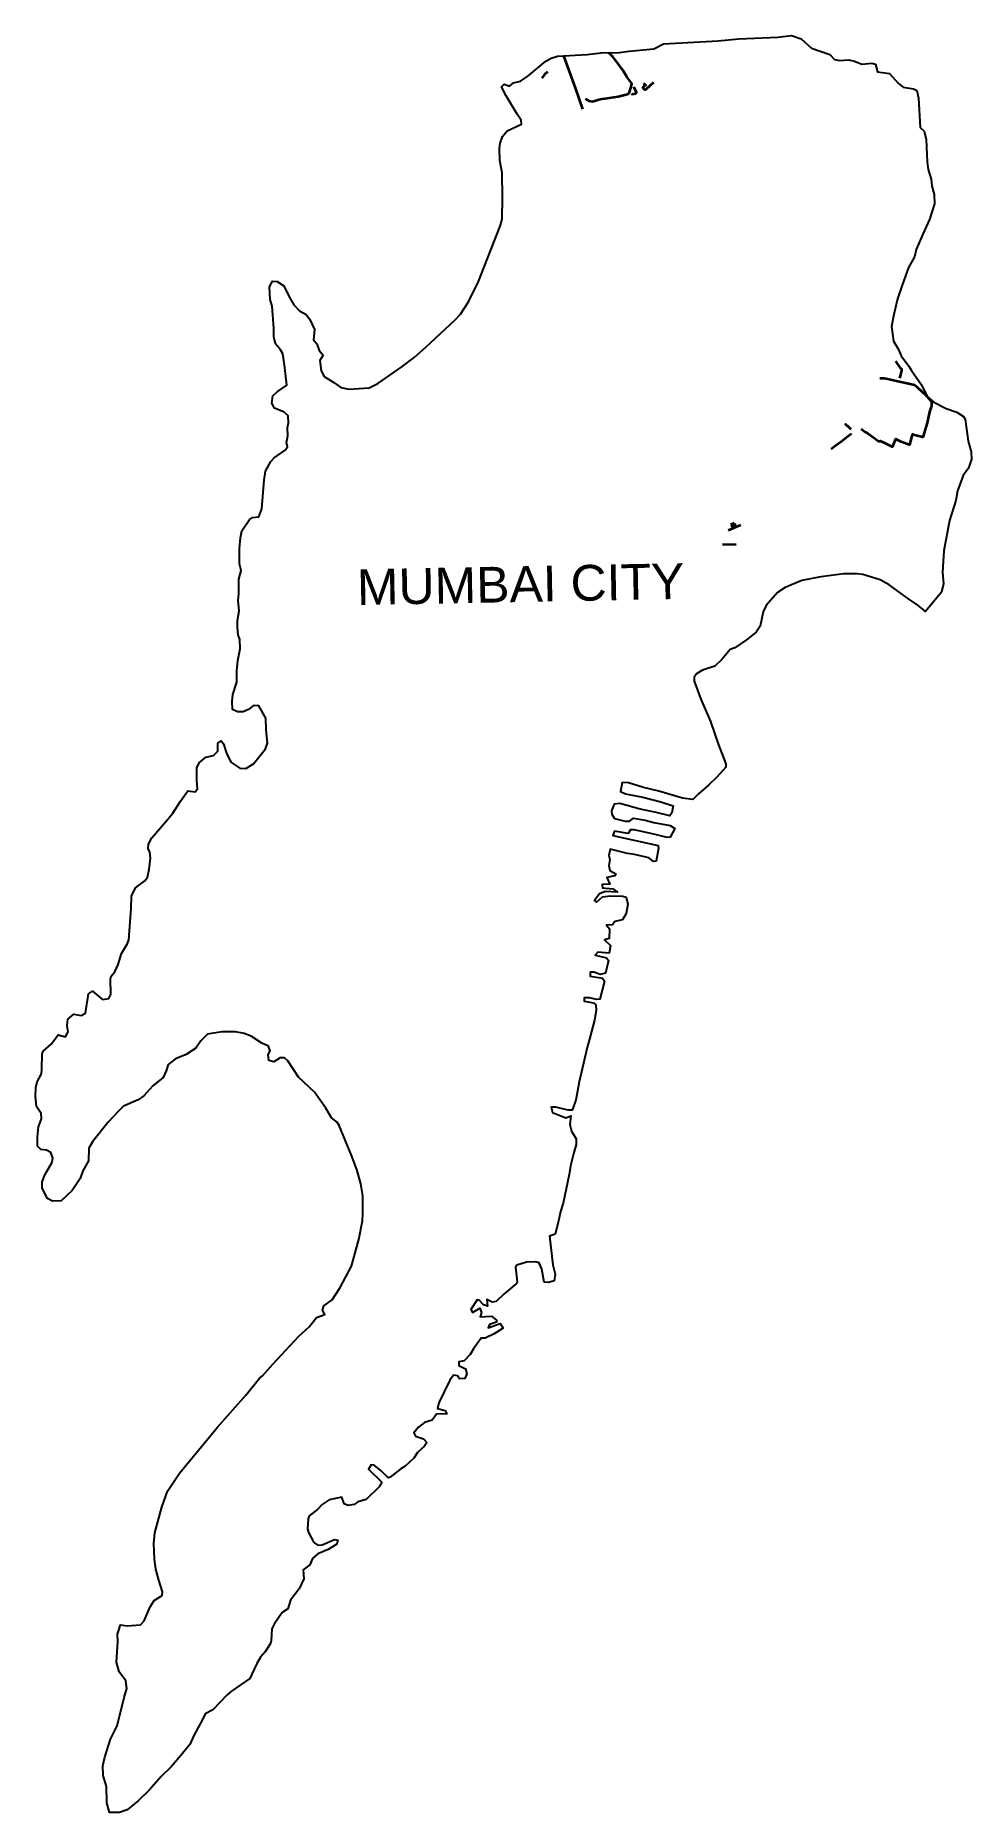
# Model space of a CAD drawing. Header units: metres. Extents: x 267365 to 277461, y 2088854 to 2108025.
import ezdxf

# ---------------------------------------------------------------- set-up
doc = ezdxf.new("R2010")
doc.units = ezdxf.units.M
doc.layers.add('BUND', color=7, linetype='Continuous', true_color=0x81007c)
doc.layers.add('village', color=3, linetype='Continuous')
doc.layers.add('VILLAGE NAME', color=250, linetype='Continuous')

msp = doc.modelspace()

# ---------------------------------------------------------------- linework, layer by layer
at = {"color": 3}
msp.add_lwpolyline([(272926, 2107782), (272994, 2107802)], dxfattribs=at)
at = {"layer": 'BUND', "lineweight": 35}
for points in [[(273062, 2107806), (273117, 2107647), (273186, 2107459), (273266, 2107232)], [(273297, 2107342), (273333, 2107321), (273372, 2107313), (273408, 2107324), (273432, 2107332), (273456, 2107339), (273476, 2107343), (273508, 2107347), (273651, 2107368), (273750, 2107391), (273770, 2107402), (273787, 2107461), (273796, 2107501), (273796, 2107509), (273745, 2107581), (273699, 2107653), (273633, 2107746), (273594, 2107794), (273548, 2107840)], [(272886, 2107635), (272854, 2107604), (272826, 2107565)], [(273952, 2107496), (273916, 2107465), (273920, 2107457), (273931, 2107448), (273939, 2107444), (273943, 2107444), (273951, 2107448), (274036, 2107522)], [(273945, 2107487), (273933, 2107499), (273925, 2107507)], [(273794, 2107398), (273802, 2107394), (273838, 2107401), (273846, 2107409), (273846, 2107413), (273819, 2107469)], [(276688, 2104327), (276697, 2104354), (276709, 2104410), (276709, 2104426), (276701, 2104434), (276646, 2104510)], [(277013, 2103966), (277034, 2104029), (277034, 2104065), (277034, 2104073), (277030, 2104077), (276975, 2104138), (276880, 2104226), (276845, 2104251), (276769, 2104271), (276698, 2104284), (276574, 2104313), (276519, 2104326), (276483, 2104326), (276471, 2104326)], [(276094, 2103839), (276109, 2103823), (276121, 2103819), (276141, 2103795), (276160, 2103779)], [(276879, 2103708), (276935, 2103695), (276939, 2103695), (276943, 2103703), (276988, 2103846), (277013, 2103966)], [(275947, 2103567), (275995, 2103602), (276055, 2103645), (276143, 2103715), (276167, 2103731)], [(276271, 2103783), (276302, 2103758), (276330, 2103737)], [(276815, 2103728), (276823, 2103724), (276823, 2103720), (276811, 2103677), (276794, 2103609), (276790, 2103609), (276703, 2103642), (276647, 2103670), (276643, 2103670), (276611, 2103591), (276611, 2103587), (276607, 2103587), (276535, 2103624), (276480, 2103648), (276472, 2103648), (276468, 2103644), (276460, 2103644), (276416, 2103677), (276349, 2103725), (276325, 2103746)], [(276823, 2103724), (276875, 2103708)], [(274839, 2102688), (274975, 2102746)], [(274864, 2102751), (274906, 2102768)], [(274867, 2102732), (274924, 2102754)], [(274777, 2102538), (274924, 2102532)]]:
    msp.add_lwpolyline(points, dxfattribs=at)
at = {"layer": 'village', "color": 3}
msp.add_lwpolyline([(272994, 2107802), (273315, 2107819), (273466, 2107840), (273663, 2107841), (273769, 2107857), (274033, 2107882), (274139, 2107936), (274729, 2107967), (274952, 2107991), (275371, 2108006), (275518, 2108025), (275625, 2107989), (275735, 2107888), (275932, 2107822), (275982, 2107765), (276039, 2107754), (276137, 2107763), (276198, 2107748), (276277, 2107715), (276387, 2107727), (276425, 2107716), (276448, 2107633), (276577, 2107615), (276669, 2107510), (276726, 2107469), (276835, 2107451), (276873, 2107432), (276889, 2107349), (276907, 2107031), (276952, 2106994), (276972, 2106903), (276985, 2106658), (276994, 2106578), (277025, 2106476), (277033, 2106401), (277060, 2106310), (277061, 2106208), (277009, 2106041), (276935, 2105882), (276864, 2105715), (276846, 2105639), (276783, 2105521), (276712, 2105332), (276664, 2105184), (276624, 2105017), (276599, 2104884), (276619, 2104726), (276669, 2104643), (276703, 2104568), (276787, 2104459), (276814, 2104410), (276921, 2104255), (276983, 2104131), (277055, 2104071), (277188, 2104000), (277302, 2103960), (277374, 2103915), (277393, 2103885), (277425, 2103650), (277457, 2103533), (277461, 2103454), (277428, 2103356), (277372, 2103279), (277309, 2103112), (277294, 2103010), (277224, 2102794), (277163, 2102465), (277149, 2102230), (277158, 2102111), (277137, 2102018), (276964, 2101811), (276882, 2101881), (276772, 2101956), (276573, 2102100), (276476, 2102151), (276290, 2102210), (276227, 2102218), (276086, 2102217), (275837, 2102186), (275633, 2102146), (275450, 2102071), (275370, 2102016), (275248, 2101874), (275215, 2101809), (275180, 2101652), (275140, 2101589), (275033, 2101505), (274908, 2101419), (274859, 2101400), (274770, 2101292), (274692, 2101220), (274560, 2101178), (274496, 2101140), (274469, 2101101), (274469, 2101061), (274541, 2100864), (274646, 2100625), (274733, 2100373), (274811, 2100169), (274811, 2100133), (274713, 2100023), (274626, 2099939), (274517, 2099844), (274457, 2099783), (274345, 2099796), (274087, 2099872), (273923, 2099913), (273761, 2099961), (273694, 2099967), (273676, 2099869), (273730, 2099844), (273917, 2099806), (274112, 2099758), (274245, 2099716), (274228, 2099640), (274208, 2099606), (274046, 2099647), (273886, 2099678), (273668, 2099739), (273606, 2099734), (273579, 2099659), (273580, 2099624), (273611, 2099577), (273726, 2099549), (273773, 2099549), (273815, 2099583), (273943, 2099559), (274033, 2099535), (274211, 2099503), (274260, 2099470), (274212, 2099375), (274178, 2099371), (274034, 2099410), (273823, 2099457), (273783, 2099457), (273759, 2099414), (273610, 2099442), (273593, 2099395), (274080, 2099285), (274085, 2099256), (274059, 2099119), (274030, 2099114), (273980, 2099152), (273825, 2099191), (273749, 2099201), (273565, 2099247), (273550, 2099177), (273561, 2099135), (273548, 2099070), (273560, 2099016), (273625, 2098981), (273614, 2098960), (273529, 2098942), (273559, 2098870), (273478, 2098867), (273481, 2098831), (273593, 2098817), (273642, 2098783), (273508, 2098791), (273448, 2098764), (273394, 2098694), (273415, 2098676), (273481, 2098731), (273569, 2098742), (273699, 2098739), (273735, 2098730), (273753, 2098654), (273736, 2098553), (273696, 2098486), (273614, 2098467), (273589, 2098431), (273524, 2098426), (273556, 2098388), (273552, 2098283), (273503, 2098267), (273569, 2098209), (273554, 2098126), (273432, 2098136), (273401, 2098104), (273525, 2098076), (273545, 2098047), (273515, 2097908), (273455, 2097896), (273389, 2097921), (273349, 2097918), (273347, 2097878), (273480, 2097854), (273502, 2097821), (273452, 2097630), (273416, 2097625), (273342, 2097642), (273282, 2097642), (273284, 2097608), (273383, 2097589), (273410, 2097569), (273413, 2097506), (273393, 2097403), (273346, 2097212), (273315, 2097108), (273231, 2096736), (273194, 2096540), (273152, 2096430), (273110, 2096432), (272979, 2096465), (272928, 2096462), (272942, 2096404), (273084, 2096349), (273139, 2096370), (273127, 2096275), (273145, 2096206), (273197, 2096123), (273198, 2096061), (273167, 2095959), (273137, 2095831), (273122, 2095735), (273055, 2095427), (273027, 2095337), (273003, 2095218), (272970, 2095093), (272910, 2095072), (272944, 2094761), (272969, 2094662), (272961, 2094590), (272898, 2094572), (272851, 2094576), (272828, 2094715), (272798, 2094784), (272760, 2094795), (272661, 2094790), (272558, 2094758), (272543, 2094737), (272562, 2094580), (272551, 2094556), (272422, 2094449), (272333, 2094368), (272292, 2094359), (272234, 2094387), (272241, 2094318), (272198, 2094331), (272149, 2094382), (272129, 2094384), (272060, 2094280), (272078, 2094249), (272158, 2094295), (272174, 2094248), (272161, 2094201), (272285, 2094208), (272339, 2094164), (272337, 2094144), (272261, 2094118), (272248, 2094082), (272377, 2094131), (272409, 2094079), (272313, 2094018), (272215, 2093972), (272172, 2093970), (272088, 2093857), (272053, 2093794), (271990, 2093726), (271932, 2093717), (271930, 2093676), (272002, 2093639), (272018, 2093587), (271996, 2093536), (271938, 2093533), (271915, 2093564), (271875, 2093573), (271835, 2093519), (271714, 2093273), (271701, 2093211), (271782, 2093189), (271802, 2093155), (271690, 2093152), (271643, 2093087), (271561, 2093061), (271496, 2093009), (271447, 2092948), (271465, 2092913), (271551, 2092884), (271587, 2092846), (271556, 2092801), (271487, 2092736), (271447, 2092677), (271354, 2092591), (271305, 2092562), (271191, 2092471), (271169, 2092464), (271092, 2092540), (271017, 2092600), (270986, 2092604), (270955, 2092559), (271102, 2092417), (271071, 2092367), (270933, 2092229), (270841, 2092206), (270801, 2092176), (270738, 2092165), (270693, 2092182), (270668, 2092254), (270534, 2092226), (270456, 2092178), (270407, 2092124), (270318, 2092054), (270307, 2092020), (270299, 2091915), (270310, 2091874), (270367, 2091767), (270410, 2091736), (270457, 2091741), (270589, 2091798), (270625, 2091790), (270616, 2091749), (270522, 2091692), (270411, 2091644), (270353, 2091594), (270324, 2091527), (270253, 2091473), (270258, 2091374), (270207, 2091266), (270117, 2091144), (270086, 2091050), (270026, 2091011), (269939, 2090887), (269913, 2090835), (269907, 2090710), (269898, 2090676), (269841, 2090588), (269790, 2090530), (269752, 2090462), (269677, 2090298), (269479, 2090164), (269432, 2090123), (269279, 2089961), (269196, 2089917), (269167, 2089856), (269072, 2089683), (269028, 2089586), (268933, 2089467), (268828, 2089347), (268719, 2089241), (268595, 2089099), (268473, 2088979), (268352, 2088881), (268272, 2088854), (268162, 2088855), (268135, 2088957), (268131, 2089134), (268094, 2089251), (268091, 2089358), (268111, 2089450), (268172, 2089646), (268245, 2089790), (268321, 2090093), (268351, 2090192), (268339, 2090273), (268267, 2090371), (268237, 2090474), (268251, 2090694), (268250, 2090777), (268283, 2090878), (268353, 2090869), (268496, 2090877), (268536, 2090920), (268600, 2091071), (268646, 2091139), (268731, 2091195), (268733, 2091236), (268694, 2091359), (268664, 2091480), (268647, 2091587), (268641, 2091760), (268652, 2091870), (268728, 2092146), (268787, 2092321), (268918, 2092513), (269329, 2093012), (269635, 2093357), (269782, 2093538), (269815, 2093563), (269924, 2093689), (270206, 2093992), (270315, 2094092), (270395, 2094193), (270485, 2094228), (270462, 2094272), (270475, 2094320), (270566, 2094383), (270651, 2094518), (270772, 2094748), (270853, 2095036), (270891, 2095238), (270895, 2095316), (270894, 2095505), (270875, 2095637), (270835, 2095780), (270776, 2095936), (270641, 2096265), (270618, 2096301), (270557, 2096349), (270496, 2096454), (270374, 2096626), (270200, 2096788), (270088, 2096964), (270052, 2096996), (270003, 2096997), (269934, 2096952), (269880, 2096967), (269873, 2097030), (269895, 2097071), (269879, 2097122), (269807, 2097155), (269692, 2097228), (269615, 2097259), (269521, 2097276), (269375, 2097277), (269221, 2097251), (269147, 2097179), (269094, 2097098), (268989, 2097030), (268875, 2096986), (268795, 2096925), (268775, 2096857), (268740, 2096785), (268631, 2096695), (268533, 2096584), (268471, 2096543), (268314, 2096473), (268259, 2096421), (268150, 2096303), (267979, 2096091), (267941, 2096021), (267936, 2095884), (267874, 2095778), (267847, 2095693), (267761, 2095564), (267643, 2095454), (267547, 2095448), (267493, 2095479), (267438, 2095591), (267437, 2095654), (267466, 2095733), (267541, 2095863), (267550, 2095913), (267531, 2095973), (267482, 2095999), (267423, 2096008), (267387, 2096041), (267386, 2096142), (267397, 2096250), (267430, 2096338), (267427, 2096396), (267377, 2096472), (267365, 2096582), (267369, 2096676), (267382, 2096736), (267428, 2096822), (267434, 2096874), (267435, 2097037), (267449, 2097069), (267533, 2097143), (267609, 2097243), (267689, 2097223), (267718, 2097275), (267706, 2097340), (267715, 2097414), (267777, 2097466), (267856, 2097453), (267903, 2097478), (267935, 2097687), (267981, 2097714), (268088, 2097626), (268157, 2097637), (268177, 2097680), (268175, 2097848), (268182, 2097877), (268222, 2097925), (268257, 2098001), (268292, 2098120), (268356, 2098229), (268372, 2098269), (268398, 2098608), (268401, 2098740), (268443, 2098828), (268544, 2098905), (268572, 2098946), (268592, 2099027), (268605, 2099148), (268599, 2099213), (268579, 2099253), (268585, 2099300), (268618, 2099370), (268792, 2099569), (268845, 2099636), (268927, 2099765), (269007, 2099877), (269088, 2099867), (269112, 2099896), (269104, 2099990), (269106, 2100127), (269134, 2100183), (269203, 2100238), (269286, 2100259), (269331, 2100304), (269330, 2100389), (269368, 2100414), (269393, 2100383), (269425, 2100284), (269471, 2100186), (269568, 2100122), (269635, 2100118), (269717, 2100168), (269846, 2100330), (269868, 2100389), (269853, 2100537), (269848, 2100660), (269773, 2100792), (269717, 2100798), (269663, 2100753), (269603, 2100728), (269542, 2100729), (269491, 2100754), (269486, 2100839), (269494, 2100915), (269535, 2101048), (269537, 2101171), (269547, 2101281), (269571, 2101409), (269570, 2101508), (269552, 2101559), (269542, 2101642), (269544, 2101714), (269561, 2101819), (269549, 2101931), (269559, 2102005), (269558, 2102158), (269582, 2102252), (269566, 2102324), (269564, 2102492), (269575, 2102606), (269592, 2102680), (269672, 2102802), (269707, 2102825), (269772, 2102834), (269807, 2102920), (269830, 2103227), (269845, 2103326), (269902, 2103430), (269940, 2103468), (270056, 2103550), (270082, 2103586), (270073, 2103635), (270088, 2103707), (270083, 2103797), (270094, 2103846), (270091, 2103922), (270048, 2103960), (269942, 2104004), (269915, 2104060), (269926, 2104136), (269972, 2104181), (270075, 2104254), (270051, 2104473), (270034, 2104590), (270009, 2104635), (269952, 2104697), (269936, 2104775), (269935, 2104869), (269918, 2105105), (269895, 2105176), (269887, 2105315), (269920, 2105376), (269970, 2105372), (270042, 2105323), (270096, 2105214), (270153, 2105118), (270212, 2105053), (270284, 2105016), (270323, 2104962), (270375, 2104855), (270365, 2104743), (270401, 2104698), (270424, 2104627), (270469, 2104575), (270431, 2104519), (270446, 2104407), (270480, 2104345), (270584, 2104283), (270658, 2104229), (270748, 2104208), (270963, 2104223), (271057, 2104269), (271318, 2104450), (271449, 2104552), (271576, 2104661), (271890, 2104959), (271950, 2105020), (272034, 2105151), (272144, 2105371), (272377, 2105970), (272397, 2106044), (272402, 2106277), (272397, 2106542), (272372, 2106678), (272371, 2106808), (272377, 2106864), (272403, 2106934), (272454, 2106995), (272606, 2107070), (272604, 2107111), (272560, 2107175), (272442, 2107376), (272392, 2107470), (272421, 2107501), (272477, 2107477), (272520, 2107514), (272595, 2107534), (272674, 2107587), (272870, 2107748), (272926, 2107782)], dxfattribs=at)

# ---------------------------------------------------------------- texts
at = {"layer": 'VILLAGE NAME', "insert": (270828, 2102265), "char_height": 385.73, "attachment_point": 1, "rotation": 1.1028}
msp.add_mtext_dynamic_manual_height_columns('{\\fArial|b0|i0|c0|p34;MUMBAI CITY}', width=4300.78, gutter_width=1929, heights=[0], dxfattribs=at)

doc.saveas('drawing.dxf')
